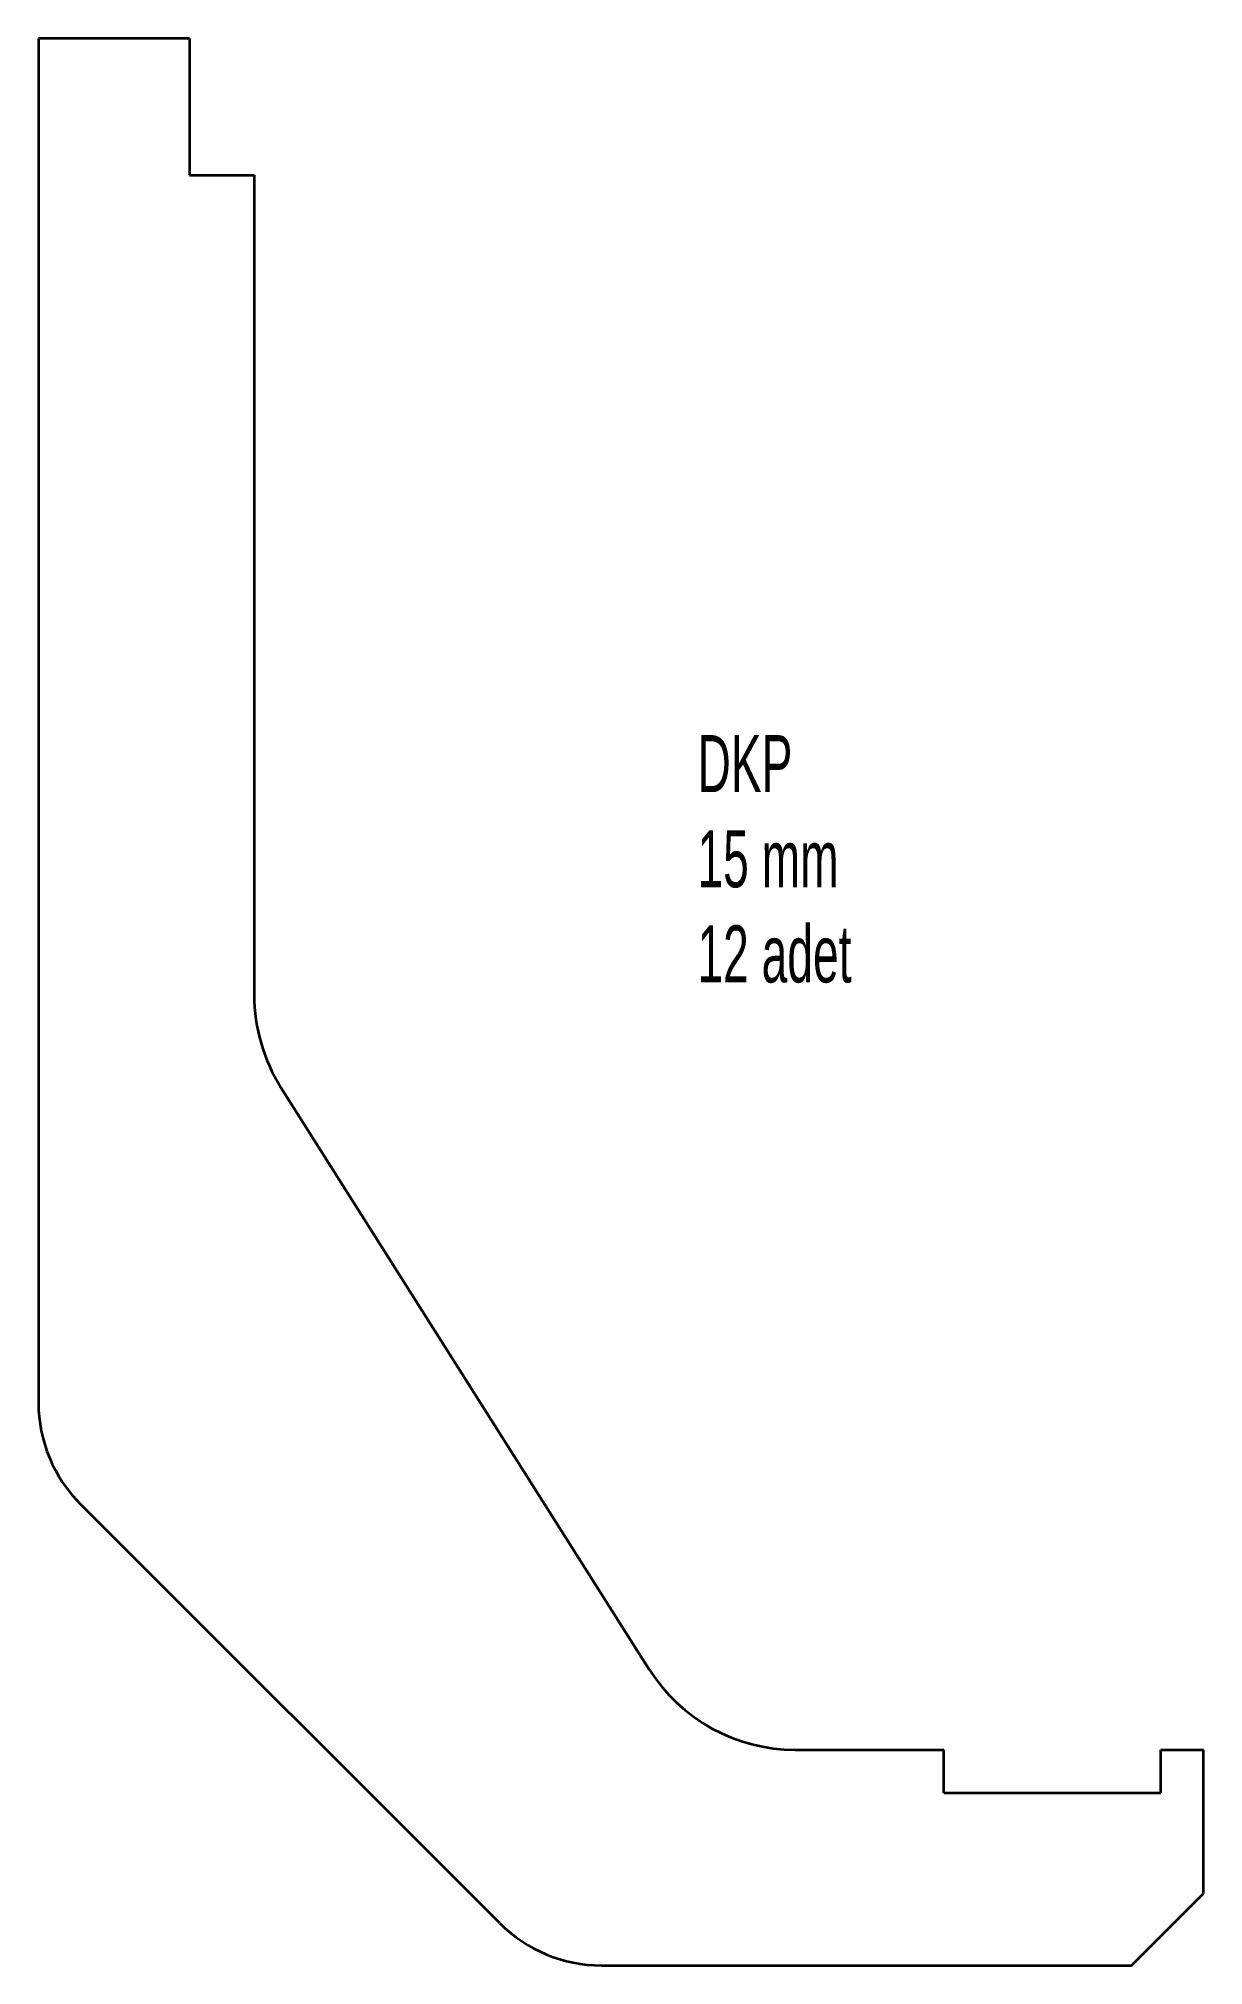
# Model space of a CAD drawing. Header units: millimetres. Extents: x 89 to 170, y 38 to 172.
import ezdxf

# ---------------------------------------------------------------- set-up
doc = ezdxf.new("R2010")
doc.units = ezdxf.units.MM
doc.styles.add('SLDTEXTSTYLE0', font='TXT', dxfattribs={"width": 0.605})

msp = doc.modelspace()

# ---------------------------------------------------------------- linework, layer by layer
at = {"color": 7, "linetype": 'Continuous', "lineweight": 35}
for p, q in [((89.49, 171.77), (89.49, 76.91)), ((99.99, 171.77), (89.49, 171.77)), ((99.99, 171.77), (99.99, 162.27)), ((99.99, 162.27), (104.49, 162.27)), ((104.49, 162.27), (104.49, 105.25)), ((106.35, 98.83), (131.96, 58.35)), ((121.57, 40.7), (92.42, 69.84)), ((142.1, 52.77), (152.44, 52.77)), ((152.44, 49.77), (152.44, 52.77)), ((167.54, 49.77), (167.54, 52.77)), ((167.54, 52.77), (170.49, 52.77)), ((170.49, 42.77), (170.49, 52.77)), ((152.44, 49.77), (167.54, 49.77)), ((165.49, 37.77), (170.49, 42.77)), ((128.64, 37.77), (165.49, 37.77))]:
    msp.add_line(p, q, dxfattribs=at)
for centre, radius, start, end in [((116.49, 105.25), 12, 180, 212.3196), ((99.49, 76.91), 10, 180, 225), ((142.1, 64.77), 12, 212.3196, 270), ((128.64, 47.77), 10, 225, 270)]:
    msp.add_arc(centre, radius, start, end, dxfattribs=at)

# ---------------------------------------------------------------- texts
at = {"color": 7, "linetype": 'Continuous', "lineweight": 0, "insert": (135.31, 123.33), "char_height": 3.9688, "attachment_point": 1, "style": 'SLDTEXTSTYLE0'}
msp.add_mtext('DKP^J15 mm^J12 adet', dxfattribs=at)

doc.saveas('drawing.dxf')
